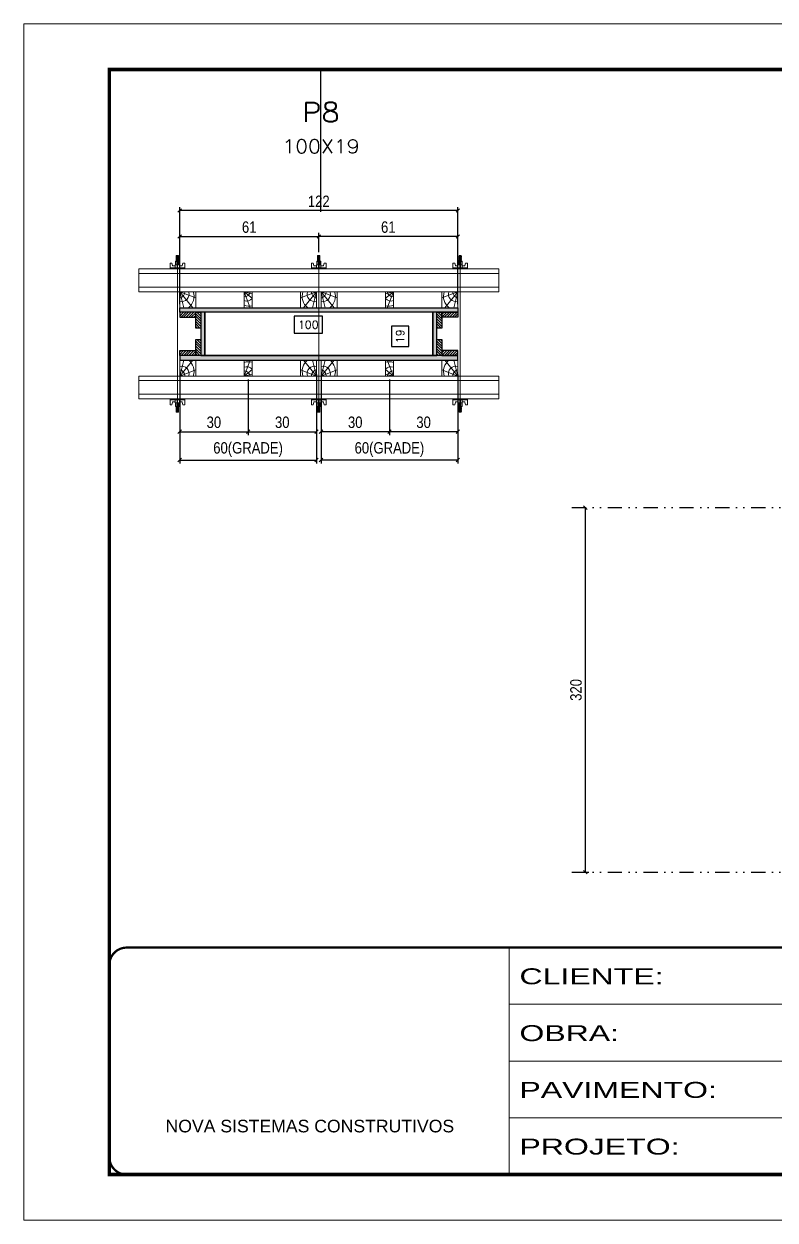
# Model space of a CAD drawing. Extents: x 808 to 7089, y -98 to 17032.
# Drawn here: x 2407 to 3066, y 13685 to 14735 of the extents above; entities that cross this region are included whole.
import ezdxf
from ezdxf.enums import TextEntityAlignment as Align

# ---------------------------------------------------------------- set-up
doc = ezdxf.new("R2010")
doc.units = 0
for name, pattern in [('CONTINUO', [0]), ('DASHED', [0.75, 0.5, -0.25]), ('DIVIDE2', [0.625, 0.25, -0.125, 0, -0.125, 0, -0.125]), ('HIDDEN', [0.375, 0.25, -0.125])]:
    doc.linetypes.add(name, pattern=pattern)
for name, color, linetype in [('CHAPA', 1, 'Continuous'), ('COTA', 241, 'Continuous'), ('Cota Seção (2x)', 241, 'Continuous'), ('Nível', 160, 'Continuous'), ('Painéis', 200, 'Continuous'), ('SARRAFO', 251, 'Continuous'), ('Texto de Titulo', 7, 'Continuous'), ('Texto Qtd Sarr', 242, 'Continuous')]:
    doc.layers.add(name, color=color, linetype=linetype)
for name, color, linetype, lineweight in [('Folhas', 255, 'Continuous', 9), ('Hachura', 251, 'Continuous', 9), ('Madeira', 126, 'Continuous', 18), ('Perfil Metálico', 224, 'Continuous', 18), ('SARRAFO DE PRESSAO', 251, 'DASHED', 9), ('Texto Seção', 7, 'Continuous', 15)]:
    doc.layers.add(name, color=color, linetype=linetype, lineweight=lineweight)
doc.styles.add('ARIAL', font='arial.ttf')
doc.styles.add('COTA TECNICA 2X', font='techl___.ttf', dxfattribs={"height": 10})
doc.styles.add('COTA TECNICA-50', font='techl___.ttf', dxfattribs={"height": 10})
doc.styles.add('ROMANS', font='romans.shx')
doc.styles.add('Tecnologia', font='')
doc.styles.get('Tecnologia').set_extended_font_data('Forgotten Futurist')
doc.dimstyles.new('COTA PAINEL-50', dxfattribs={"dimtxt": 10, "dimasz": 3, "dimexe": 3, "dimexo": 3, "dimgap": 3, "dimtad": 1, "dimdec": 1, "dimzin": 12, "dimdsep": 46, "dimtxsty": 'COTA TECNICA-50', "dimblk1": 'OBLIQUE', "dimblk2": 'OBLIQUE', "dimsah": 1, "dimcen": 0.9, "dimclrd": 4, "dimclre": 4, "dimclrt": 240, "dimadec": 1, "dimazin": 3, "dimtfac": 1, "dimtdec": 1, "dimtmove": 0, "dimatfit": 3, "dimfxl": 1, "dimtolj": 1, "dimtzin": 12, "dimarcsym": 0})
doc.dimstyles.new('SECAO PILAR', dxfattribs={"dimtxt": 10, "dimasz": 3, "dimexe": 3, "dimexo": 3, "dimgap": 3, "dimtad": 1, "dimdec": 1, "dimlfac": 0.5, "dimzin": 12, "dimdsep": 46, "dimtxsty": 'COTA TECNICA 2X', "dimblk1": 'OBLIQUE', "dimblk2": 'OBLIQUE', "dimsah": 1, "dimcen": 0.9, "dimclrd": 256, "dimclre": 256, "dimclrt": 256, "dimadec": 1, "dimazin": 3, "dimtfac": 1, "dimtdec": 1, "dimtmove": 0, "dimatfit": 3, "dimfxl": 1, "dimtolj": 1, "dimtzin": 12, "dimarcsym": 0})
doc.dimstyles.new('SECÇÃO 2', dxfattribs={"dimtxt": 7, "dimasz": 6, "dimexe": 0.18, "dimexo": 2, "dimgap": -4, "dimtad": 3, "dimdec": 1, "dimlfac": 0.5, "dimzin": 12, "dimdsep": 46, "dimtxsty": 'ROMANS', "dimblk": 'ARCHTICK', "dimcen": 0.09, "dimse1": 1, "dimse2": 1, "dimsd1": 1, "dimsd2": 1, "dimclrd": 180, "dimclre": 5, "dimclrt": 1, "dimadec": 0, "dimazin": 3, "dimtfac": 1, "dimtdec": 1, "dimtofl": 0, "dimtmove": 0, "dimatfit": 3, "dimldrblk": 'ARCHTICK', "dimfxl": 1, "dimtolj": 1, "dimtzin": 0, "dimarcsym": 0})
pattern_1 = [(45, (12046.2808, 37373.6456), (-1.12253202, 1.12253202), [])]
pattern_2 = [(45, (11911.2808, 37373.6456), (-1.12253202, 1.12253202), [])]

# ---------------------------------------------------------------- blocks, each defined once
blk = doc.blocks.new('9999999999')
at = {"color": 30, "linetype": 'CONTINUO'}
for p, q in [((98564.6, 34230.2), (98564.6, 34429.4)), ((98564.6, 34379.6), (99584, 34379.6)), ((98564.6, 34329.8), (99488, 34329.8)), ((98564.6, 34280), (99488, 34280))]:
    blk.add_line(p, q, dxfattribs=at)
at = {"color": 30, "linetype": 'CONTINUO', "const_width": 2}
blk.add_lwpolyline([(99584, 34230.2), (99584, 34414.4, 0.414214), (99569, 34429.4), (98229, 34429.4, 0.414214), (98214, 34414.4), (98214, 34245.2, 0.414214), (98229, 34230.2), (99584, 34230.2)], format="xyb", dxfattribs=at)
at = {"layer": 'Folhas'}
blk.add_lwpolyline([(98139, 34190.2), (99624, 34190.2), (99624, 35240.2), (98139, 35240.2)], close=True, dxfattribs=at)
at = {"layer": 'Folhas', "color": 30, "const_width": 3}
blk.add_lwpolyline([(98214, 34230.2), (99584, 34230.2), (99584, 35200.2), (98214, 35200.2)], close=True, dxfattribs=at)
at = {"color": 7, "linetype": 'Continuous', "ltscale": 5, "style": 'ARIAL'}
blk.add_text('NOVA SISTEMAS CONSTRUTIVOS', height=11.059, dxfattribs=at).set_placement((98263.2, 34267.2))
at = {"layer": 'Folhas', "color": 7, "style": 'Tecnologia', "width": 1.5}
for s, p in [('CLIENTE:', (98573.7, 34397.2)), ('OBRA:', (98573.7, 34347.3)), ('PAVIMENTO:', (98573.7, 34297.5)), ('PROJETO:', (98573.7, 34247.7))]:
    blk.add_text(s, height=14, dxfattribs=at).set_placement(p)
blk = doc.blocks.new('titulo1')
at = {"layer": 'Defpoints', "color": 252, "linetype": 'HIDDEN', "ltscale": 2}
blk.add_line((0, 0), (0, 125), dxfattribs=at)
at = {"layer": 'Defpoints', "style": 'ROMANS', "oblique": 15}
blk.add_attdef('FOLHA', text='', height=10, dxfattribs=at).set_placement((0, 15.6), align=Align.MIDDLE_CENTER)
at = {"layer": 'Texto Qtd Sarr', "color": 3, "style": 'ROMANS', "oblique": 15}
for tag, height, p in [('TITULO', 17, (0, 71.4)), ('SEÇÃO', 12, (0, 41.5))]:
    blk.add_attdef(tag, text='', height=height, dxfattribs=at).set_placement(p, align=Align.MIDDLE_CENTER)
blk = doc.blocks.new('*D200')
at = {"layer": 'Cota Seção (2x)', "color": 180, "lineweight": -2, "transparency": 16777216}
for p, q in [((2668.6, 14478.8), (2643.6, 14478.8)), ((2643.6, 14478.8), (2643.6, 14463.8)), ((2668.6, 14463.8), (2668.6, 14478.8)), ((2643.6, 14463.8), (2668.6, 14463.8))]:
    blk.add_line(p, q, dxfattribs=at)
at = {"layer": 'Defpoints', "color": 0, "transparency": 16777216}
for p in [(2565.3, 14482.2), (2765.3, 14482.2), (2565.3, 14459.8)]:
    blk.add_point(p, dxfattribs=at)
at = {"layer": 'Cota Seção (2x)', "color": 1, "transparency": 16777216, "insert": (2656.1, 14471.3), "char_height": 7, "attachment_point": 5, "style": 'ROMANS'}
blk.add_mtext('\\A1;100', dxfattribs=at)
blk = doc.blocks.new('_ArchTick')
at = {"color": 0, "linetype": 'ByBlock', "const_width": 0.15}
blk.add_lwpolyline([(-0.5, -0.5), (0.5, 0.5)], dxfattribs=at)
blk = doc.blocks.new('_Oblique')
at = {"color": 0, "linetype": 'ByBlock', "lineweight": -2}
blk.add_line((-0.5, -0.5), (0.5, 0.5), dxfattribs=at)
blk = doc.blocks.new('*D201')
at = {"layer": 'Cota Seção (2x)', "lineweight": -2, "transparency": 16777216}
for p, q in [((2543.3, 14489.2), (2543.3, 14574.5)), ((2787.3, 14489.2), (2787.3, 14574.5)), ((2787.3, 14571.5), (2543.3, 14571.5))]:
    blk.add_line(p, q, dxfattribs=at)
at = {"layer": 'Defpoints', "color": 0, "transparency": 16777216}
for p in [(2543.3, 14571.5), (2543.3, 14486.2), (2787.3, 14486.2)]:
    blk.add_point(p, dxfattribs=at)
at = {"layer": 'Cota Seção (2x)', "lineweight": -2, "transparency": 16777216, "xscale": 3, "yscale": 3, "zscale": 3, "rotation": 180}
blk.add_blockref('_Oblique', (2543.3, 14571.5), dxfattribs=at)
at = {"layer": 'Cota Seção (2x)', "lineweight": -2, "transparency": 16777216, "xscale": 3, "yscale": 3, "zscale": 3}
blk.add_blockref('_Oblique', (2787.3, 14571.5), dxfattribs=at)
at = {"layer": 'Cota Seção (2x)', "transparency": 16777216, "insert": (2665.3, 14579.6), "char_height": 10, "attachment_point": 5, "style": 'COTA TECNICA 2X'}
blk.add_mtext('\\A1;122', dxfattribs=at)
blk = doc.blocks.new('*D202')
at = {"layer": 'Cota Seção (2x)', "lineweight": -2, "transparency": 16777216}
for p, q in [((2665.3, 14535), (2665.3, 14551.8)), ((2787.3, 14548.8), (2665.3, 14548.8)), ((2787.3, 14523.2), (2787.3, 14551.8))]:
    blk.add_line(p, q, dxfattribs=at)
at = {"layer": 'Defpoints', "color": 0, "transparency": 16777216}
for p in [(2665.3, 14548.8), (2665.3, 14532), (2787.3, 14520.2)]:
    blk.add_point(p, dxfattribs=at)
at = {"layer": 'Cota Seção (2x)', "lineweight": -2, "transparency": 16777216, "xscale": 3, "yscale": 3, "zscale": 3, "rotation": 180}
blk.add_blockref('_Oblique', (2665.3, 14548.8), dxfattribs=at)
at = {"layer": 'Cota Seção (2x)', "lineweight": -2, "transparency": 16777216, "xscale": 3, "yscale": 3, "zscale": 3}
blk.add_blockref('_Oblique', (2787.3, 14548.8), dxfattribs=at)
at = {"layer": 'Cota Seção (2x)', "transparency": 16777216, "insert": (2726.3, 14556.9), "char_height": 10, "attachment_point": 5, "style": 'COTA TECNICA 2X'}
blk.add_mtext('\\A1;61', dxfattribs=at)
blk = doc.blocks.new('*D203')
at = {"layer": 'Cota Seção (2x)', "lineweight": -2, "transparency": 16777216}
for p, q in [((2543.3, 14523.2), (2543.3, 14551.8)), ((2543.3, 14548.8), (2665.3, 14548.8)), ((2665.3, 14535), (2665.3, 14551.8))]:
    blk.add_line(p, q, dxfattribs=at)
at = {"layer": 'Defpoints', "color": 0, "transparency": 16777216}
for p in [(2665.3, 14548.8), (2665.3, 14532), (2543.3, 14520.2)]:
    blk.add_point(p, dxfattribs=at)
at = {"layer": 'Cota Seção (2x)', "lineweight": -2, "transparency": 16777216, "xscale": 3, "yscale": 3, "zscale": 3, "rotation": 180}
blk.add_blockref('_Oblique', (2543.3, 14548.8), dxfattribs=at)
at = {"layer": 'Cota Seção (2x)', "lineweight": -2, "transparency": 16777216, "xscale": 3, "yscale": 3, "zscale": 3}
blk.add_blockref('_Oblique', (2665.3, 14548.8), dxfattribs=at)
at = {"layer": 'Cota Seção (2x)', "transparency": 16777216, "insert": (2604.3, 14556.9), "char_height": 10, "attachment_point": 5, "style": 'COTA TECNICA 2X'}
blk.add_mtext('\\A1;61', dxfattribs=at)
blk = doc.blocks.new('*D204')
at = {"layer": 'Cota Seção (2x)', "color": 180, "lineweight": -2, "transparency": 16777216}
for p, q in [((2744.2, 14470.1), (2729.2, 14470.1)), ((2729.2, 14470.1), (2729.2, 14452.1)), ((2744.2, 14452.1), (2744.2, 14470.1)), ((2729.2, 14452.1), (2744.2, 14452.1))]:
    blk.add_line(p, q, dxfattribs=at)
at = {"layer": 'Defpoints', "color": 0, "transparency": 16777216}
for p in [(2765.3, 14482.2), (2748.2, 14444.2), (2765.3, 14444.2)]:
    blk.add_point(p, dxfattribs=at)
at = {"layer": 'Cota Seção (2x)', "color": 1, "transparency": 16777216, "insert": (2736.7, 14461.1), "char_height": 7, "attachment_point": 5, "rotation": 90, "style": 'ROMANS'}
blk.add_mtext('\\A1;19', dxfattribs=at)
blk = doc.blocks.new('C')
at = {"layer": 'Hachura', "color": 0}
for p, q in [((0, 3.22), (0, -3.22)), ((0.45, 3.22), (0, 3.22)), ((0.46, 3.16), (0, 3.16)), ((0.46, 3.05), (0, 3.05)), ((0.46, 2.88), (0, 2.88)), ((0, 2.75), (0, -1.16)), ((0.46, 2.65), (0, 2.65)), ((0.46, 2.23), (0, 2.23)), ((0.46, 1.51), (0, 1.51)), ((0.39, 0.49), (0.17, 0.49)), ((0.45, -3.23), (0.45, 3.22)), ((0.45, 3.22), (2.58, 3.22)), ((1.74, 0.97), (0.45, 0.97)), ((1.45, 0.1), (0.45, 0.1)), ((1.35, 1.94), (1.35, 0.96)), ((2.58, 2.39), (1.47, 2.09)), ((1.74, -0.97), (1.74, 0.97)), ((1.74, 0.97), (1.74, 0.84)), ((1.74, 0.97), (1.74, 0.84)), ((1.74, 0.84), (3.35, 0.84)), ((3.35, 0.45), (1.74, 0.45)), ((2.58, 3.22), (2.58, 2.39)), ((3.32, 0.84), (3.32, -0.84)), ((3.35, 0.84), (3.35, -0.84)), ((3.68, 0.45), (3.35, 0.45)), ((3.84, -0.52), (3.35, 0.45)), ((3.35, 0.06), (3.67, -0.57)), ((3.68, 0.45), (4.16, -0.52)), ((3.72, 0.5), (4.25, -0.57)), ((4.37, -0.55), (3.83, 0.53)), ((4.15, 0.45), (3.93, 0.45)), ((4.42, -0.52), (3.93, 0.45)), ((4.15, 0.45), (4.26, 0.45)), ((4.26, 0.45), (4.74, -0.52)), ((4.3, 0.5), (4.83, -0.57)), ((4.95, -0.55), (4.41, 0.53)), ((4.51, 0.45), (4.84, 0.45)), ((5, -0.52), (4.51, 0.45)), ((4.84, 0.45), (5.32, -0.52)), ((4.88, 0.5), (5.41, -0.57)), ((5.53, -0.55), (4.99, 0.53)), ((5.58, -0.52), (5.09, 0.45)), ((5.42, 0.45), (5.09, 0.45)), ((5.58, -0.52), (5.09, 0.45)), ((5.42, 0.45), (5.74, -0.19)), ((5.46, 0.5), (5.74, -0.07)), ((5.74, 0.19), (5.57, 0.53)), ((5.74, 0.32), (5.68, 0.45)), ((5.68, 0.45), (5.74, 0.45)), ((5.74, 0.45), (5.9, 0.29)), ((5.74, 0.45), (5.74, -0.52)), ((5.9, -0.36), (5.9, 0.29)), ((0.45, 0), (0, 0)), ((0.46, -1.52), (0, -1.52)), ((0.46, -2.23), (0, -2.23)), ((0.46, -2.65), (0, -2.65)), ((0.46, -2.88), (0, -2.88)), ((0.46, -3.05), (0, -3.05)), ((0.46, -3.16), (0, -3.16)), ((0, -3.22), (2.57, -3.22)), ((0.08, -0.48), (0.29, -0.48)), ((0.29, -0.48), (0.4, -0.48)), ((0.45, 0), (0.45, -0.97)), ((0.45, -0.16), (1.45, -0.16)), ((0.45, -0.65), (0.45, -0.32)), ((0.45, -3.23), (0.45, -0.65)), ((0.45, -0.97), (1.74, -0.97)), ((1.35, -1.94), (1.35, -0.97)), ((2.58, -2.39), (1.47, -2.1)), ((3.35, -0.32), (1.74, -0.32)), ((3.35, -0.84), (1.74, -0.84)), ((2.58, -3.23), (2.58, -2.39)), ((3.35, -0.07), (3.58, -0.52)), ((3.35, -0.52), (3.58, -0.52)), ((3.84, -0.52), (4.16, -0.52)), ((4.42, -0.52), (4.74, -0.52)), ((4.63, -0.52), (4.74, -0.52)), ((5, -0.52), (5.32, -0.52)), ((5.58, -0.52), (5.74, -0.52)), ((5.74, -0.52), (5.9, -0.36)), ((5.74, -0.52), (5.74, -0.52))]:
    blk.add_line(p, q, dxfattribs=at)
for centre, radius, start, end in [((1.52, 1.94), 0.161, 104.7436, 180), ((1.44, -0.03), 0.129, 272.695, 87.305), ((3.81, 0.39), 0.143, 25.5688, 154.4312), ((4.39, 0.39), 0.143, 25.5688, 154.4312), ((4.97, 0.39), 0.143, 25.5688, 154.4312), ((5.55, 0.39), 0.143, 25.5688, 154.4312), ((0.17, -0.37), 0.174, 221.744, 317.8592), ((1.52, -1.94), 0.161, 180, 255.2564), ((3.71, -0.4), 0.174, 222.1408, 318.256), ((4.29, -0.4), 0.174, 222.1408, 318.256), ((4.87, -0.4), 0.174, 222.1408, 318.256), ((5.45, -0.4), 0.174, 222.1408, 318.256), ((5.61, -0.4), 0.174, 317.8592, 318.256)]:
    blk.add_arc(centre, radius, start, end, dxfattribs=at)
blk = doc.blocks.new('PONTALETE')
at = {"layer": 'Madeira'}
for q in [(2.71, 7), (7, 5.76), (7, 1.74)]:
    blk.add_line((0, 0), q, dxfattribs=at)
blk.add_lwpolyline([(0, 0), (7, 0), (7, 7), (0, 7)], close=True, dxfattribs=at)
for centre, radius, start, end in [((2.04, 0.06), 6.23, 37.2818, 109.0913), ((1.09, 0.9), 3.19, 343.603, 109.9847), ((-0.21, -0.78), 3.09, 14.6322, 86.0383)]:
    blk.add_arc(centre, radius, start, end, dxfattribs=at)
blk = doc.blocks.new('*D205')
at = {"layer": 'Cota Seção (2x)', "lineweight": -2, "transparency": 16777216}
for p, q in [((2667.3, 14427.6), (2667.3, 14349.5)), ((2787.3, 14427.6), (2787.3, 14349.5)), ((2787.3, 14352.5), (2667.3, 14352.5))]:
    blk.add_line(p, q, dxfattribs=at)
at = {"layer": 'Defpoints', "color": 0, "transparency": 16777216}
for p in [(2667.3, 14430.6), (2787.3, 14430.6), (2667.3, 14352.5)]:
    blk.add_point(p, dxfattribs=at)
at = {"layer": 'Cota Seção (2x)', "lineweight": -2, "transparency": 16777216, "xscale": 3, "yscale": 3, "zscale": 3, "rotation": 180}
blk.add_blockref('_Oblique', (2667.3, 14352.5), dxfattribs=at)
at = {"layer": 'Cota Seção (2x)', "lineweight": -2, "transparency": 16777216, "xscale": 3, "yscale": 3, "zscale": 3}
blk.add_blockref('_Oblique', (2787.3, 14352.5), dxfattribs=at)
at = {"layer": 'Cota Seção (2x)', "transparency": 16777216, "insert": (2727.3, 14361.7), "char_height": 10, "attachment_point": 5, "style": 'COTA TECNICA 2X'}
blk.add_mtext('\\A1;60(GRADE)', dxfattribs=at)
blk = doc.blocks.new('MEIO PONTALETE')
at = {"layer": 'Madeira'}
for q in [(2.71, 7), (3.5, 2.88), (3.5, 0.87)]:
    blk.add_line((0, 0), q, dxfattribs=at)
blk.add_lwpolyline([(0, 0), (3.5, 0), (3.5, 7), (0, 7)], close=True, dxfattribs=at)
for centre, radius, start, end in [((2.04, 0.06), 6.23, 76.4499, 109.0913), ((1.09, 0.9), 3.19, 40.9063, 109.9847), ((-0.21, -0.78), 3.09, 14.6322, 86.0383)]:
    blk.add_arc(centre, radius, start, end, dxfattribs=at)
blk = doc.blocks.new('*D208')
at = {"layer": 'Cota Seção (2x)', "lineweight": -2, "transparency": 16777216}
for p, q in [((2727.3, 14423.2), (2727.3, 14374.4)), ((2787.3, 14423.2), (2787.3, 14374.4)), ((2787.3, 14377.4), (2727.3, 14377.4))]:
    blk.add_line(p, q, dxfattribs=at)
at = {"layer": 'Defpoints', "color": 0, "transparency": 16777216}
for p in [(2727.3, 14426.2), (2787.3, 14426.2), (2727.3, 14377.4)]:
    blk.add_point(p, dxfattribs=at)
at = {"layer": 'Cota Seção (2x)', "lineweight": -2, "transparency": 16777216, "xscale": 3, "yscale": 3, "zscale": 3, "rotation": 180}
blk.add_blockref('_Oblique', (2727.3, 14377.4), dxfattribs=at)
at = {"layer": 'Cota Seção (2x)', "lineweight": -2, "transparency": 16777216, "xscale": 3, "yscale": 3, "zscale": 3}
blk.add_blockref('_Oblique', (2787.3, 14377.4), dxfattribs=at)
at = {"layer": 'Cota Seção (2x)', "transparency": 16777216, "insert": (2757.3, 14385.6), "char_height": 10, "attachment_point": 5, "style": 'COTA TECNICA 2X'}
blk.add_mtext('\\A1;30', dxfattribs=at)
blk = doc.blocks.new('*D209')
at = {"layer": 'Cota Seção (2x)', "lineweight": -2, "transparency": 16777216}
for p, q in [((2667.3, 14423.2), (2667.3, 14374.4)), ((2727.3, 14423.2), (2727.3, 14374.4)), ((2727.3, 14377.4), (2667.3, 14377.4))]:
    blk.add_line(p, q, dxfattribs=at)
at = {"layer": 'Defpoints', "color": 0, "transparency": 16777216}
for p in [(2667.3, 14426.2), (2727.3, 14426.2), (2667.3, 14377.4)]:
    blk.add_point(p, dxfattribs=at)
at = {"layer": 'Cota Seção (2x)', "lineweight": -2, "transparency": 16777216, "xscale": 3, "yscale": 3, "zscale": 3, "rotation": 180}
blk.add_blockref('_Oblique', (2667.3, 14377.4), dxfattribs=at)
at = {"layer": 'Cota Seção (2x)', "lineweight": -2, "transparency": 16777216, "xscale": 3, "yscale": 3, "zscale": 3}
blk.add_blockref('_Oblique', (2727.3, 14377.4), dxfattribs=at)
at = {"layer": 'Cota Seção (2x)', "transparency": 16777216, "insert": (2697.3, 14385.6), "char_height": 10, "attachment_point": 5, "style": 'COTA TECNICA 2X'}
blk.add_mtext('\\A1;30', dxfattribs=at)
blk = doc.blocks.new('*D206')
at = {"layer": 'Cota Seção (2x)', "lineweight": -2, "transparency": 16777216}
for p, q in [((2543.3, 14427.6), (2543.3, 14349.5)), ((2663.3, 14427.6), (2663.3, 14349.5)), ((2543.3, 14352.5), (2663.3, 14352.5))]:
    blk.add_line(p, q, dxfattribs=at)
at = {"layer": 'Defpoints', "color": 0, "transparency": 16777216}
for p in [(2543.3, 14430.6), (2663.3, 14430.6), (2663.3, 14352.5)]:
    blk.add_point(p, dxfattribs=at)
at = {"layer": 'Cota Seção (2x)', "lineweight": -2, "transparency": 16777216, "xscale": 3, "yscale": 3, "zscale": 3, "rotation": 180}
blk.add_blockref('_Oblique', (2543.3, 14352.5), dxfattribs=at)
at = {"layer": 'Cota Seção (2x)', "lineweight": -2, "transparency": 16777216, "xscale": 3, "yscale": 3, "zscale": 3}
blk.add_blockref('_Oblique', (2663.3, 14352.5), dxfattribs=at)
at = {"layer": 'Cota Seção (2x)', "transparency": 16777216, "insert": (2603.3, 14361.7), "char_height": 10, "attachment_point": 5, "style": 'COTA TECNICA 2X'}
blk.add_mtext('\\A1;60(GRADE)', dxfattribs=at)
blk = doc.blocks.new('*D210')
at = {"layer": 'Cota Seção (2x)', "lineweight": -2, "transparency": 16777216}
for p, q in [((2543.3, 14423.2), (2543.3, 14374.4)), ((2603.3, 14423.2), (2603.3, 14374.4)), ((2543.3, 14377.4), (2603.3, 14377.4))]:
    blk.add_line(p, q, dxfattribs=at)
at = {"layer": 'Defpoints', "color": 0, "transparency": 16777216}
for p in [(2543.3, 14426.2), (2603.3, 14426.2), (2603.3, 14377.4)]:
    blk.add_point(p, dxfattribs=at)
at = {"layer": 'Cota Seção (2x)', "lineweight": -2, "transparency": 16777216, "xscale": 3, "yscale": 3, "zscale": 3, "rotation": 180}
blk.add_blockref('_Oblique', (2543.3, 14377.4), dxfattribs=at)
at = {"layer": 'Cota Seção (2x)', "lineweight": -2, "transparency": 16777216, "xscale": 3, "yscale": 3, "zscale": 3}
blk.add_blockref('_Oblique', (2603.3, 14377.4), dxfattribs=at)
at = {"layer": 'Cota Seção (2x)', "transparency": 16777216, "insert": (2573.3, 14385.6), "char_height": 10, "attachment_point": 5, "style": 'COTA TECNICA 2X'}
blk.add_mtext('\\A1;30', dxfattribs=at)
blk = doc.blocks.new('*D211')
at = {"layer": 'Cota Seção (2x)', "lineweight": -2, "transparency": 16777216}
for p, q in [((2603.3, 14423.2), (2603.3, 14374.4)), ((2663.3, 14423.2), (2663.3, 14374.4)), ((2603.3, 14377.4), (2663.3, 14377.4))]:
    blk.add_line(p, q, dxfattribs=at)
at = {"layer": 'Defpoints', "color": 0, "transparency": 16777216}
for p in [(2603.3, 14426.2), (2663.3, 14426.2), (2663.3, 14377.4)]:
    blk.add_point(p, dxfattribs=at)
at = {"layer": 'Cota Seção (2x)', "lineweight": -2, "transparency": 16777216, "xscale": 3, "yscale": 3, "zscale": 3, "rotation": 180}
blk.add_blockref('_Oblique', (2603.3, 14377.4), dxfattribs=at)
at = {"layer": 'Cota Seção (2x)', "lineweight": -2, "transparency": 16777216, "xscale": 3, "yscale": 3, "zscale": 3}
blk.add_blockref('_Oblique', (2663.3, 14377.4), dxfattribs=at)
at = {"layer": 'Cota Seção (2x)', "transparency": 16777216, "insert": (2633.3, 14385.6), "char_height": 10, "attachment_point": 5, "style": 'COTA TECNICA 2X'}
blk.add_mtext('\\A1;30', dxfattribs=at)
blk = doc.blocks.new('*D207')
at = {"layer": 'COTA', "color": 4, "lineweight": -2, "transparency": 16777216}
for p, q in [((2899.2, 13990.7), (2899.2, 14310.7)), ((2890.4, 13990.7), (2902.2, 13990.7))]:
    blk.add_line(p, q, dxfattribs=at)
at = {"layer": 'Defpoints', "color": 0, "transparency": 16777216}
for p in [(2899.2, 14310.7), (2899.2, 14310.7), (2887.4, 13990.7)]:
    blk.add_point(p, dxfattribs=at)
at = {"layer": 'COTA', "color": 4, "lineweight": -2, "transparency": 16777216, "xscale": 3, "yscale": 3, "zscale": 3}
for p, rotation in [((2899.2, 14310.7), 90), ((2899.2, 13990.7), 270)]:
    blk.add_blockref('_Oblique', p, dxfattribs=dict(at, rotation=rotation))
at = {"layer": 'COTA', "color": 240, "transparency": 16777216, "insert": (2891, 14150.7), "char_height": 10, "attachment_point": 5, "rotation": 90, "style": 'COTA TECNICA-50'}
blk.add_mtext('\\A1;320', dxfattribs=at)

msp = doc.modelspace()

# ---------------------------------------------------------------- hatches: boundary and pattern name
at = {"layer": 'Hachura'}
h = msp.add_hatch(color=256, dxfattribs=at)
h.dxf.hatch_style = 1
h.paths.add_polyline_path([(2543.33, 14482.24), (2543.33, 14486.24), (2787.33, 14486.24), (2787.33, 14482.24)])
h = msp.add_hatch(color=256, dxfattribs=at)
h.dxf.hatch_style = 1
h.paths.add_polyline_path([(2543.33, 14482.24), (2543.33, 14486.24), (2787.33, 14486.24), (2787.33, 14482.24)])
h = msp.add_hatch(dxfattribs=at)
h.set_pattern_fill('ANSI31', color=256, scale=0.5, angle=360, style=0)
h.set_pattern_definition(pattern_1)
h.paths.add_polyline_path([(2557.33, 14482.24), (2557.33, 14477.84), (2543.33, 14477.84), (2543.33, 14482.24)])
h = msp.add_hatch(dxfattribs=at)
h.set_pattern_fill('ANSI31', color=256, scale=0.5, angle=630, style=0)
h.set_pattern_definition([(315, (25486.7371, 4979.2856), (1.12253202, 1.12253202), [])])
h.paths.add_polyline_path([(2557.33, 14468.24), (2561.73, 14468.24), (2561.73, 14482.24), (2557.33, 14482.24)])
h = msp.add_hatch(color=256, dxfattribs=at)
h.dxf.hatch_style = 1
h.paths.add_polyline_path([(2565.33, 14482.24), (2561.73, 14482.24), (2561.73, 14444.24), (2565.33, 14444.24)])
h = msp.add_hatch(color=256, dxfattribs=at)
h.dxf.hatch_style = 1
h.paths.add_polyline_path([(2565.33, 14482.24), (2561.73, 14482.24), (2561.73, 14444.24), (2565.33, 14444.24)])
h = msp.add_hatch(color=256, dxfattribs=at)
h.dxf.hatch_style = 1
h.paths.add_polyline_path([(2768.93, 14482.24), (2765.33, 14482.24), (2765.33, 14444.24), (2768.93, 14444.24)])
h = msp.add_hatch(color=256, dxfattribs=at)
h.dxf.hatch_style = 1
h.paths.add_polyline_path([(2768.93, 14482.24), (2765.33, 14482.24), (2765.33, 14444.24), (2768.93, 14444.24)])
h = msp.add_hatch(dxfattribs=at)
h.set_pattern_fill('ANSI31', color=256, scale=0.5, angle=630, style=0)
h.set_pattern_definition([(315, (25698.3371, 4979.2856), (1.12253202, 1.12253202), [])])
h.paths.add_polyline_path([(2768.93, 14468.24), (2773.33, 14468.24), (2773.33, 14482.24), (2768.93, 14482.24)])
h = msp.add_hatch(dxfattribs=at)
h.set_pattern_fill('ANSI31', color=256, scale=0.5, angle=360, style=0)
h.set_pattern_definition(pattern_2)
h.paths.add_polyline_path([(2773.33, 14482.24), (2773.33, 14477.84), (2787.33, 14477.84), (2787.33, 14482.24)])
h = msp.add_hatch(dxfattribs=at)
h.set_pattern_fill('ANSI31', color=256, scale=0.5, angle=360, style=0)
h.set_pattern_definition(pattern_1)
h.paths.add_polyline_path([(2557.33, 14444.24), (2557.33, 14448.64), (2543.33, 14448.64), (2543.33, 14444.24)])
h = msp.add_hatch(dxfattribs=at)
h.set_pattern_fill('ANSI31', color=256, scale=0.5, angle=630, style=0)
h.set_pattern_definition([(315, (25486.7371, 4955.2856), (1.12253202, 1.12253202), [])])
h.paths.add_polyline_path([(2557.33, 14444.24), (2561.73, 14444.24), (2561.73, 14458.24), (2557.33, 14458.24)])
h = msp.add_hatch(dxfattribs=at)
h.set_pattern_fill('ANSI31', color=256, scale=0.5, angle=630, style=0)
h.set_pattern_definition([(315, (25698.3371, 4955.2856), (1.12253202, 1.12253202), [])])
h.paths.add_polyline_path([(2768.93, 14444.24), (2773.33, 14444.24), (2773.33, 14458.24), (2768.93, 14458.24)])
h = msp.add_hatch(dxfattribs=at)
h.set_pattern_fill('ANSI31', color=256, scale=0.5, angle=360, style=0)
h.set_pattern_definition(pattern_2)
h.paths.add_polyline_path([(2773.33, 14444.24), (2773.33, 14448.64), (2787.33, 14448.64), (2787.33, 14444.24)])
h = msp.add_hatch(color=256, dxfattribs=at)
h.dxf.hatch_style = 1
h.paths.add_polyline_path([(2543.33, 14444.24), (2543.33, 14440.24), (2787.33, 14440.24), (2787.33, 14444.24)])
h = msp.add_hatch(color=256, dxfattribs=at)
h.dxf.hatch_style = 1
h.paths.add_polyline_path([(2543.33, 14444.24), (2543.33, 14440.24), (2787.33, 14440.24), (2787.33, 14444.24)])

# ---------------------------------------------------------------- linework, layer by layer
at = {"layer": 'CHAPA'}
for points in [[(2543.33, 14482.24), (2543.33, 14486.24), (2787.33, 14486.24), (2787.33, 14482.24)], [(2543.33, 14482.24), (2543.33, 14486.24), (2787.33, 14486.24), (2787.33, 14482.24)], [(2565.33, 14482.24), (2561.73, 14482.24), (2561.73, 14444.24), (2565.33, 14444.24)], [(2565.33, 14482.24), (2561.73, 14482.24), (2561.73, 14444.24), (2565.33, 14444.24)], [(2768.93, 14482.24), (2765.33, 14482.24), (2765.33, 14444.24), (2768.93, 14444.24)], [(2768.93, 14482.24), (2765.33, 14482.24), (2765.33, 14444.24), (2768.93, 14444.24)], [(2543.33, 14444.24), (2543.33, 14440.24), (2787.33, 14440.24), (2787.33, 14444.24)], [(2543.33, 14444.24), (2543.33, 14440.24), (2787.33, 14440.24), (2787.33, 14444.24)]]:
    msp.add_lwpolyline(points, close=True, dxfattribs=at)
at = {"layer": 'Hachura'}
for p, q in [((2541.33, 14531.04), (2541.32, 14399.24)), ((2665.33, 14531.04), (2665.32, 14399.24)), ((2789.33, 14531.04), (2789.34, 14399.24))]:
    msp.add_line(p, q, dxfattribs=at)
at = {"layer": 'Madeira'}
for points in [[(2543.33, 14486.24), (2543.33, 14500.24), (2663.33, 14500.24), (2663.33, 14486.24)], [(2787.33, 14486.24), (2787.33, 14500.24), (2667.33, 14500.24), (2667.33, 14486.24)], [(2543.33, 14440.24), (2543.33, 14426.24), (2663.33, 14426.24), (2663.33, 14440.24)], [(2787.33, 14440.24), (2787.33, 14426.24), (2667.33, 14426.24), (2667.33, 14440.24)]]:
    msp.add_lwpolyline(points, close=True, dxfattribs=at)
at = {"layer": 'Nível', "color": 4, "linetype": 'DIVIDE2', "ltscale": 50}
for p, q in [((2887.35, 14310.74), (3851.67, 14310.74)), ((2887.35, 13990.74), (3851.67, 13990.74))]:
    msp.add_line(p, q, dxfattribs=at)
at = {"layer": 'Painéis'}
msp.add_lwpolyline([(2765.33, 14444.24), (2765.33, 14482.24), (2565.33, 14482.24), (2565.33, 14444.24)], close=True, dxfattribs=at)
at = {"layer": 'Perfil Metálico'}
for points in [[(2507.33, 14520.24), (2507.33, 14500.24), (2823.33, 14500.24), (2823.33, 14520.24)], [(2823.33, 14504.24), (2823.33, 14516.24), (2507.33, 14516.24), (2507.33, 14504.24)], [(2507.33, 14406.24), (2507.33, 14426.24), (2823.33, 14426.24), (2823.33, 14406.24)], [(2823.33, 14422.24), (2823.33, 14410.24), (2507.33, 14410.24), (2507.33, 14422.24)]]:
    msp.add_lwpolyline(points, close=True, dxfattribs=at)
at = {"layer": 'SARRAFO'}
for points in [[(2543.33, 14477.84), (2557.33, 14477.84), (2557.33, 14482.24), (2543.33, 14482.24)], [(2561.73, 14482.24), (2561.73, 14468.24), (2557.33, 14468.24), (2557.33, 14482.24)], [(2561.73, 14482.24), (2561.73, 14468.24), (2557.33, 14468.24), (2557.33, 14482.24)], [(2773.33, 14482.24), (2773.33, 14468.24), (2768.93, 14468.24), (2768.93, 14482.24)], [(2773.33, 14482.24), (2773.33, 14468.24), (2768.93, 14468.24), (2768.93, 14482.24)], [(2787.33, 14477.84), (2773.33, 14477.84), (2773.33, 14482.24), (2787.33, 14482.24)], [(2543.33, 14448.64), (2557.33, 14448.64), (2557.33, 14444.24), (2543.33, 14444.24)], [(2561.73, 14458.24), (2561.73, 14444.24), (2557.33, 14444.24), (2557.33, 14458.24)], [(2561.73, 14458.24), (2561.73, 14444.24), (2557.33, 14444.24), (2557.33, 14458.24)], [(2773.33, 14458.24), (2773.33, 14444.24), (2768.93, 14444.24), (2768.93, 14458.24)], [(2773.33, 14458.24), (2773.33, 14444.24), (2768.93, 14444.24), (2768.93, 14458.24)], [(2787.33, 14448.64), (2773.33, 14448.64), (2773.33, 14444.24), (2787.33, 14444.24)]]:
    msp.add_lwpolyline(points, close=True, dxfattribs=at)

# ---------------------------------------------------------------- block references
at = {"layer": 'Hachura', "linetype": 'Continuous', "yscale": 2, "zscale": 2}
for p, xscale, rotation in [((2541.33, 14520.24), -2, 270), ((2665.33, 14520.24), -2, 270), ((2789.33, 14520.24), 2, 90), ((2541.33, 14406.24), 2, 270), ((2665.33, 14406.24), 2, 270), ((2789.33, 14406.24), -2, 90)]:
    msp.add_blockref('C', p, dxfattribs=dict(at, xscale=xscale, rotation=rotation))
at = {"layer": 'Madeira'}
for name, p, xscale, yscale, zscale, rotation in [('PONTALETE', (2543.33, 14500.24), 2, 2, 2, 270), ('PONTALETE', (2543.33, 14500.24), 2, 2, 2, 270), ('MEIO PONTALETE', (2599.83, 14500.24), -1.999999997962732, 1.999999997962732, 1.999999997962732, 180), ('PONTALETE', (2663.33, 14500.24), -2, 2, 2, 90), ('PONTALETE', (2667.33, 14500.24), 2, 2, 2, 270), ('MEIO PONTALETE', (2730.83, 14500.24), 1.999999997962732, 1.999999997962732, 1.999999997962732, 180), ('PONTALETE', (2787.33, 14500.24), -2, 2, 2, 90), ('PONTALETE', (2543.33, 14426.24), -2, 2, 2, 270), ('PONTALETE', (2543.33, 14426.24), -2, 2, 2, 270), ('PONTALETE', (2663.33, 14426.24), 2, 2, 2, 90), ('PONTALETE', (2667.33, 14426.24), -2, 2, 2, 270), ('PONTALETE', (2787.33, 14426.24), 2, 2, 2, 90)]:
    msp.add_blockref(name, p, dxfattribs=dict(at, xscale=xscale, yscale=yscale, zscale=zscale, rotation=rotation))
at = {"layer": 'Madeira', "yscale": 1.999999997962732, "zscale": 1.999999997962732}
for p, xscale in [((2599.83, 14426.24), 1.999999997962732), ((2730.83, 14426.24), -1.999999997962732)]:
    msp.add_blockref('MEIO PONTALETE', p, dxfattribs=dict(at, xscale=xscale))
at = {"layer": 'SARRAFO DE PRESSAO', "color": 6, "linetype": 'ByBlock'}
msp.add_blockref('9999999999', (-95732.31, -20504.88), dxfattribs=at)
at = {"layer": 'Texto Seção'}
ref = msp.add_blockref('titulo1', (2667.22, 14570.33), dxfattribs=at)
ref.add_attrib('TITULO', 'P8', dxfattribs={"layer": 'Texto de Titulo', "color": 7, "height": 17, "style": 'ROMANS', "width": 1.1}).set_placement((2667.22, 14657.83), align=Align.MIDDLE_CENTER)
ref.add_attrib('SEÇÃO', '100X19', dxfattribs={"layer": 'Texto de Titulo', "color": 7, "height": 12, "style": 'ROMANS', "width": 1.1}).set_placement((2667.22, 14627.83), align=Align.MIDDLE_CENTER)

# ---------------------------------------------------------------- dimensions: what is measured, and where the dimension line sits
at = {"layer": 'COTA'}
dim = msp.add_linear_dim(base=(2899.21, 14310.74), p1=(2887.35, 13990.74), p2=(2899.21, 14310.74), angle=90, dimstyle='COTA PAINEL-50', dxfattribs=at)
dim.commit()
dim.dimension.update_dxf_attribs({"geometry": '*D207', "text_midpoint": (2890.99, 14150.74)})
at = {"layer": 'Cota Seção (2x)', "color": 241}
for base, p1, p2, picture, middle in [((2543.33, 14571.53), (2787.33, 14486.24), (2543.33, 14486.24), '*D201', (2665.33, 14579.59)), ((2665.33, 14548.76), (2787.33, 14520.24), (2665.33, 14532.04), '*D202', (2726.33, 14556.86)), ((2667.33, 14377.39), (2727.33, 14426.24), (2667.33, 14426.24), '*D209', (2697.33, 14385.6)), ((2727.33, 14377.39), (2787.33, 14426.24), (2727.33, 14426.24), '*D208', (2757.33, 14385.6))]:
    dim = msp.add_linear_dim(base=base, p1=p1, p2=p2, angle=180, dimstyle='SECAO PILAR', dxfattribs=at)
    dim.commit()
    dim.dimension.update_dxf_attribs({"geometry": picture, "text_midpoint": middle})
for base, p1, p2, picture, middle in [((2665.33, 14548.76), (2543.33, 14520.24), (2665.33, 14532.04), '*D203', (2604.33, 14556.86)), ((2603.33, 14377.39), (2543.33, 14426.24), (2603.33, 14426.24), '*D210', (2573.33, 14385.6)), ((2663.33, 14377.39), (2603.33, 14426.24), (2663.33, 14426.24), '*D211', (2633.33, 14385.6))]:
    dim = msp.add_linear_dim(base=base, p1=p1, p2=p2, dimstyle='SECAO PILAR', dxfattribs=at)
    dim.commit()
    dim.dimension.update_dxf_attribs({"geometry": picture, "text_midpoint": middle})
for base, p2, angle, picture, middle in [((2565.33, 14459.85), (2565.33, 14482.24), 180, '*D200', (2656.11, 14459.85)), ((2748.19, 14444.24), (2765.33, 14444.24), 270, '*D204', (2748.19, 14461.14))]:
    dim = msp.add_linear_dim(base=base, p1=(2765.33, 14482.24), p2=p2, angle=angle, dimstyle='SECÇÃO 2', dxfattribs=at)
    dim.commit()
    dim.dimension.update_dxf_attribs({"geometry": picture, "text_midpoint": middle, "dimtype": 160})
dim = msp.add_linear_dim(base=(2663.33, 14352.52), p1=(2543.33, 14430.57), p2=(2663.33, 14430.57), text='<>(GRADE)', dimstyle='SECAO PILAR', dxfattribs=at)
dim.commit()
dim.dimension.update_dxf_attribs({"geometry": '*D206', "text_midpoint": (2603.33, 14352.52), "dimtype": 160})
dim = msp.add_linear_dim(base=(2667.33, 14352.52), p1=(2787.33, 14430.57), p2=(2667.33, 14430.57), angle=180, text='<>(GRADE)', dimstyle='SECAO PILAR', dxfattribs=at)
dim.commit()
dim.dimension.update_dxf_attribs({"geometry": '*D205', "text_midpoint": (2727.33, 14352.52), "dimtype": 160})

doc.saveas('drawing.dxf')
